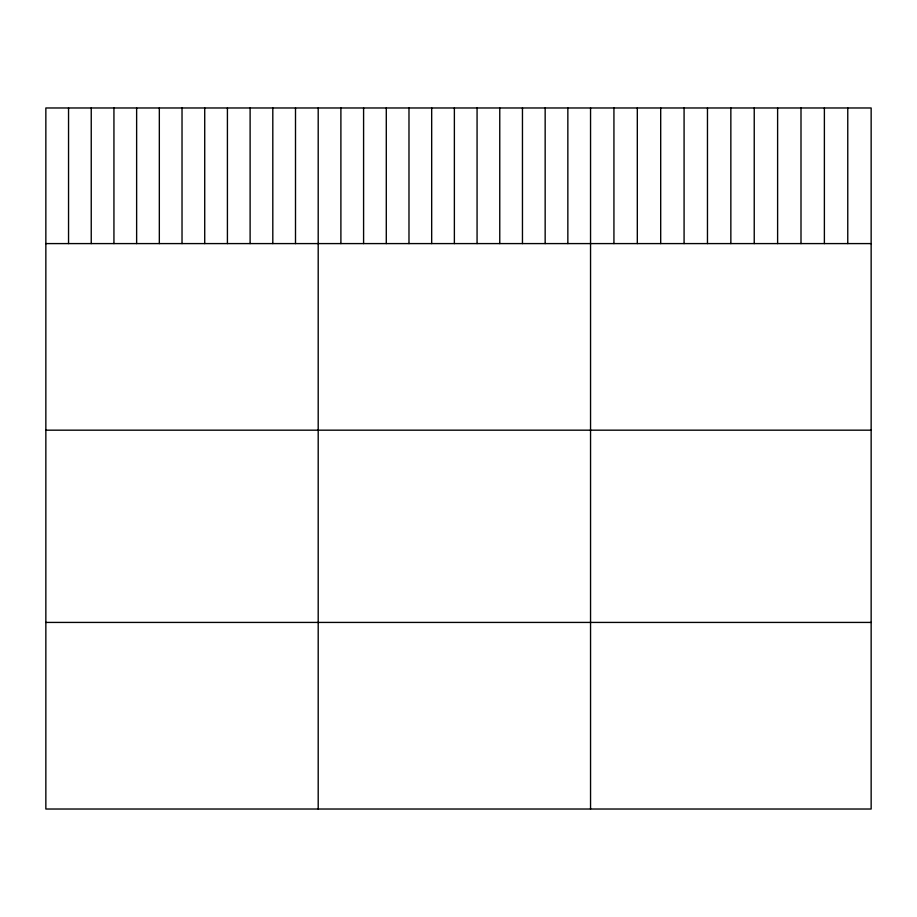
<?xml version="1.0" encoding="UTF-8"?>
<svg xmlns="http://www.w3.org/2000/svg" width="917" height="917" viewBox="0 0 917 917"><rect width="100%" height="100%" fill="white"/><g stroke="black" fill="none" stroke-linecap="round" stroke-linejoin="round"><path stroke-width="1.38" d="M871.15 243.59L871.15 809.023L45.85 809.023L45.85 107.977L871.15 107.977L871.15 243.59L45.85 243.59M45.85 430.176L871.15 430.176M45.85 622.425L871.15 622.425M847.767 107.977L847.767 243.59M824.383 107.977L824.383 243.59M800.999 107.977L800.999 243.59M777.616 107.977L777.616 243.59M754.232 107.977L754.232 243.59M730.849 107.977L730.849 243.59M707.466 107.977L707.466 243.59M684.082 107.977L684.082 243.59M660.698 107.977L660.698 243.59M637.315 107.977L637.315 243.59M613.932 107.977L613.932 243.59M590.548 107.977L590.548 809.023M567.852 107.977L567.852 243.59M545.157 107.977L545.157 243.59M522.461 107.977L522.461 243.59M499.765 107.977L499.765 243.59M477.069 107.977L477.069 243.59M454.373 107.977L454.373 243.59M431.678 107.977L431.678 243.59M408.982 107.977L408.982 243.59M386.286 107.977L386.286 243.59M363.59 107.977L363.59 243.59M340.895 107.977L340.895 243.59M318.199 107.977L318.199 809.023M295.503 107.977L295.503 243.59M272.808 107.977L272.808 243.59M250.112 107.977L250.112 243.59M227.416 107.977L227.416 243.59M204.72 107.977L204.72 243.59M182.025 107.977L182.025 243.59M159.329 107.977L159.329 243.59M136.633 107.977L136.633 243.59M113.937 107.977L113.937 243.59M91.241 107.977L91.241 243.59M68.546 107.977L68.546 243.59"/></g></svg>
